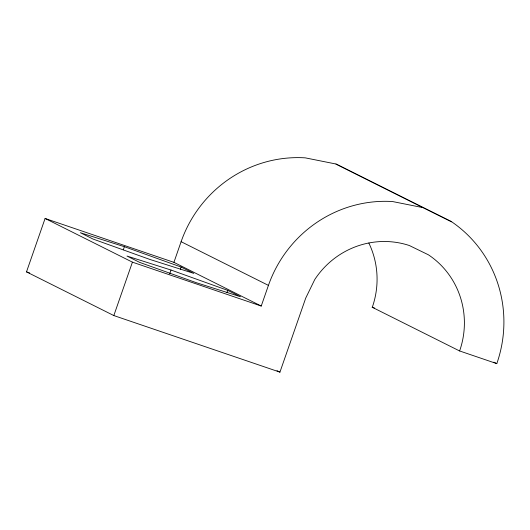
<?xml version="1.0" encoding="UTF-8"?>
<svg xmlns="http://www.w3.org/2000/svg" width="530" height="530" viewBox="0 0 530 530"><rect width="100%" height="100%" fill="white"/><g stroke="black" fill="none" stroke-linecap="round" stroke-linejoin="round"><path stroke-width="0.79" d="M459.517 350.926L459.908 350.131A83.541 81.395 -63.4 0 0 428.412 254.811L409.306 245.509A83.541 81.395 -63.4 0 0 314.787 279.489L305.724 298.085L279.933 372.146L113.824 315.562L26.5 271.877L45.096 218.466L173.919 262.35L261.237 306.042L268.432 285.385A123.828 120.648 -63.4 0 1 392.571 201.546L423.278 207.694L451.679 221.798A123.828 120.648 -63.4 0 1 496.802 363.633L459.517 350.926L372.192 307.241L372.583 306.439A83.541 81.395 -63.4 0 0 368.84 243.031M123.318 249.776L124.391 246.702L181.114 267.034L193.801 273.387L149.771 259.402L93.048 239.063L80.361 232.716L124.391 246.702M113.824 315.562L132.421 262.158L45.096 218.466M169.693 273.884L171.031 270.035L227.754 290.374L240.448 296.721L196.418 282.735L139.695 262.403L127.001 256.05L171.031 270.035M173.919 262.35L181.108 241.693A123.828 120.648 -63.4 0 1 305.253 157.854L335.954 164.008L451.679 221.798M180.306 269.339L181.114 267.034M226.953 292.679L227.754 290.374M372.192 307.241L374.525 308.029M132.421 262.158L261.237 306.042M26.5 271.877L29.634 272.943M335.954 164.008L423.278 207.694M493.847 362.149L496.802 363.633M181.108 241.693L268.432 285.385M276.971 370.669L279.933 372.146"/></g></svg>
